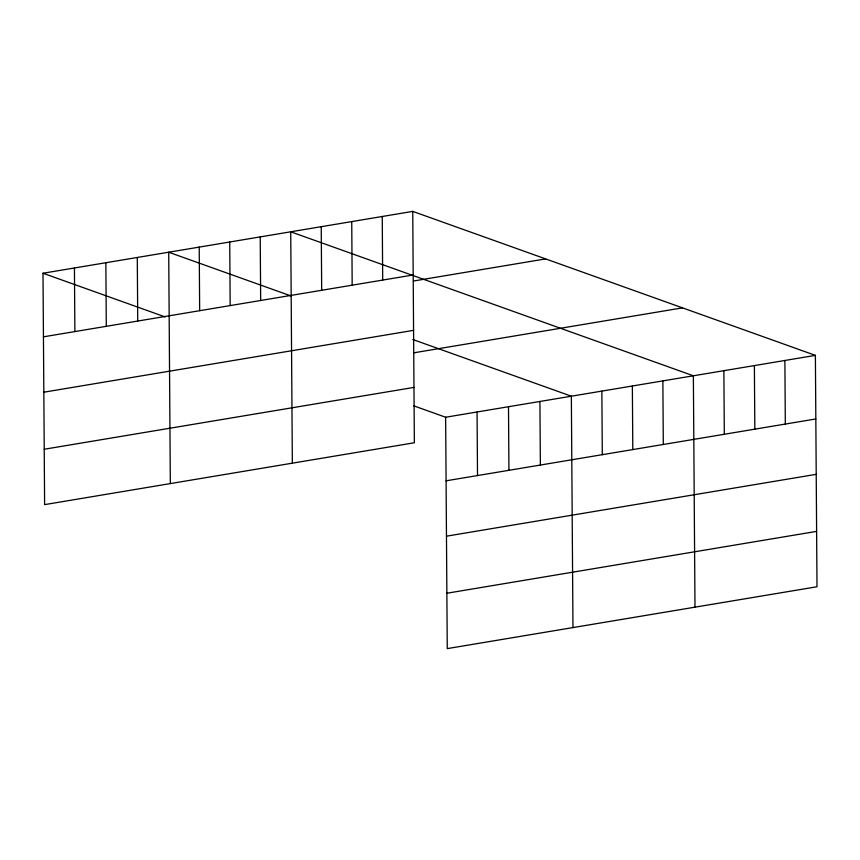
<?xml version="1.0" encoding="UTF-8"?>
<svg xmlns="http://www.w3.org/2000/svg" width="860" height="860" viewBox="0 0 860 860"><rect width="100%" height="100%" fill="white"/><g stroke="black" fill="none" stroke-linecap="round" stroke-linejoin="round"><path stroke-width="1.29" d="M412.746 211.388L414.359 442.76L44.612 504.627L43 273.243L412.746 211.388L815.387 355.373L817 586.757L447.254 648.612L445.641 417.24L413.606 405.78M43.441 336.83L413.187 274.974M413.434 281.016L545.616 258.903M43.828 392.203L413.574 330.348M413.596 352.847L682.517 307.858M44.225 449.253L413.972 387.398M445.641 417.24L815.387 355.373M446.082 480.815L815.828 418.96M446.469 536.188L816.215 474.333M446.867 593.239L816.613 531.383M290.906 295.915L168.71 252.216L170.334 483.589M412.811 339.506L571.352 396.202L572.964 627.574M43 273.243L165.195 316.942M784.879 360.48L785.32 424.066M754.381 365.586L754.822 429.172M723.873 370.692L724.313 434.268M694.987 607.16L693.364 375.788L290.734 231.802L292.346 463.175M662.866 380.894L663.307 444.48M632.358 386L632.799 449.587M601.86 391.096L602.301 454.682M539.919 401.459L540.37 465.045M508.496 406.715L508.937 470.302M477.063 411.972L477.515 475.558M382.248 216.494L382.689 280.081M351.74 221.6L352.181 285.187M321.231 226.696L321.683 290.282M260.225 236.908L260.666 300.495M229.727 242.015L230.168 305.59M199.219 247.11L199.66 310.696M137.288 257.473L137.729 321.06M105.855 262.73L106.296 326.316M74.433 267.987L74.874 331.573"/></g></svg>
